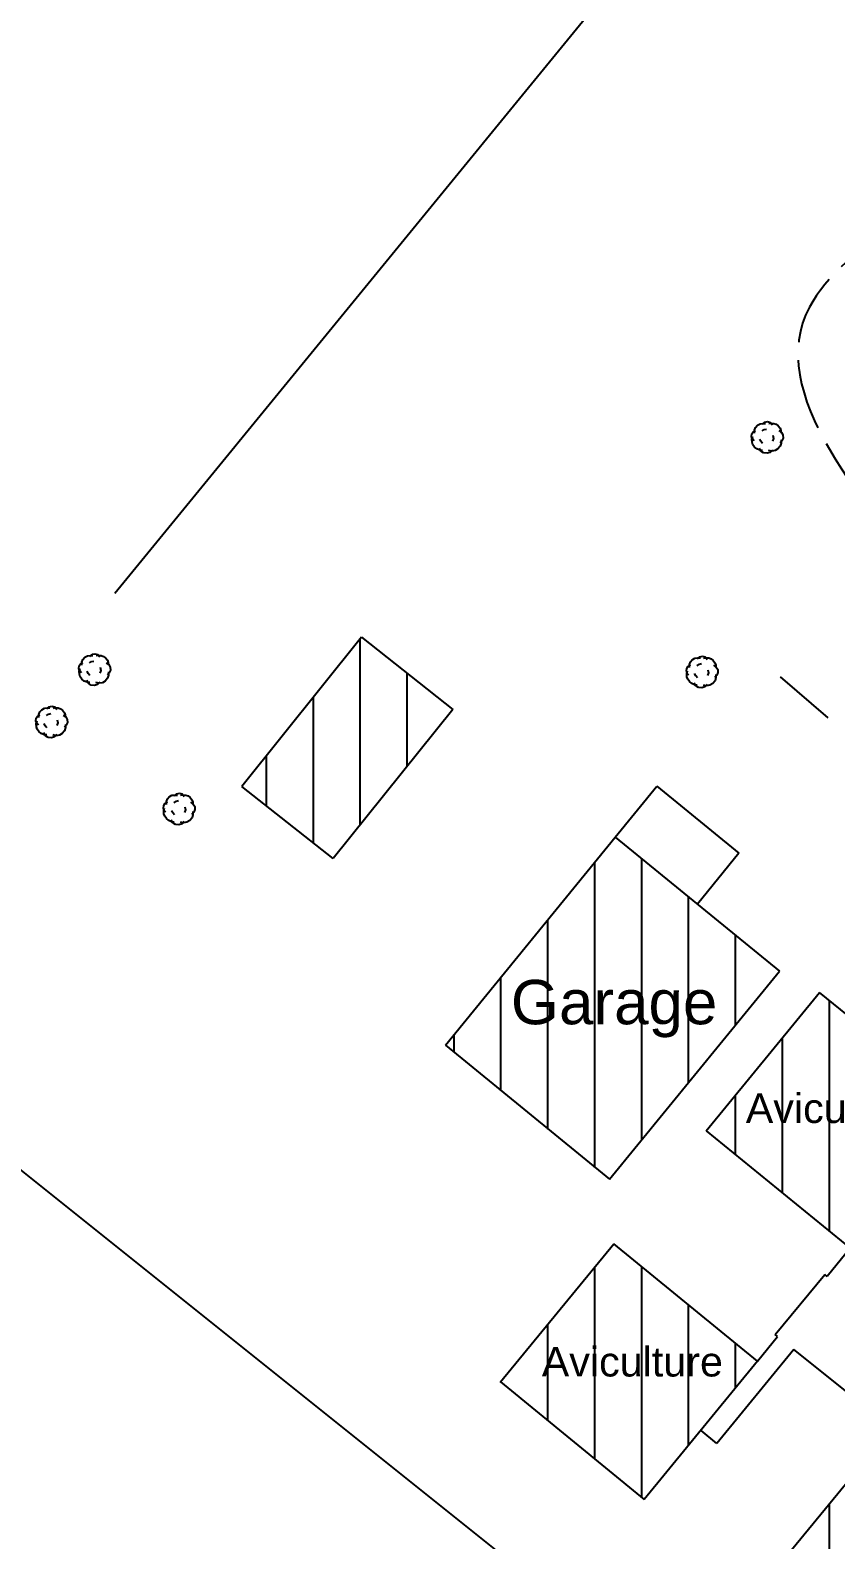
# Model space of a CAD drawing. Header units: metres. Extents: x 64 to 796628, y 142 to 671743.
# Drawn here: x 364020 to 364074.5, y 376009.7 to 376111.9 of the extents above; entities that cross this region are included whole.
import ezdxf

# ---------------------------------------------------------------- set-up
doc = ezdxf.new("R2010")
doc.units = ezdxf.units.M
doc.header["$LTSCALE"] = 2
doc.linetypes.add('ACAD_ISO02W100', pattern=[15, 12, -3])
doc.linetypes.add('AXES', pattern=[50.8, 31.75, -6.35, 6.35, -6.35])
for name, color, linetype in [('Arbres', 100, 'Continuous'), ('construction', 1, 'Continuous'), ('piste', 7, 'ACAD_ISO02W100'), ('toponemie', 7, 'Continuous')]:
    doc.layers.add(name, color=color, linetype=linetype)

# ---------------------------------------------------------------- blocks, each defined once
blk = doc.blocks.new('Arbre 1')
at = {"layer": 'Arbres'}
for p, q in [((-1.79, 0.85), (-1.77, 1.03)), ((-1.77, 1.03), (-1.67, 1.17)), ((-1.67, 1.17), (-1.52, 1.26)), ((-1.59, 1.28), (-1.52, 1.46)), ((-1.59, 1.08), (-1.59, 1.28)), ((-1.52, 1.46), (-1.39, 1.61)), ((-1.39, 1.61), (-1.21, 1.71)), ((-1.21, 1.71), (-1.03, 1.73)), ((-1.08, 1.23), (-0.93, 1.32)), ((-1.04, 1.67), (-0.89, 1.81)), ((-1.03, 1.73), (-0.84, 1.73)), ((-0.93, 1.32), (-0.77, 1.35)), ((-0.89, 1.81), (-0.7, 1.85)), ((-0.7, 1.85), (-0.51, 1.8)), ((-0.63, 1.72), (-0.46, 1.75)), ((-0.51, 1.8), (-0.38, 1.63)), ((-0.46, 1.75), (-0.28, 1.73)), ((-0.28, 1.73), (-0.12, 1.67)), ((-0.12, 1.67), (0.02, 1.57)), ((0.02, 1.57), (0.14, 1.41)), ((0.05, 1.24), (0.23, 1.12)), ((0.14, 1.41), (0.2, 1.26)), ((0.2, 1.26), (0.21, 1.08)), ((0.23, 1.12), (0.33, 0.95)), ((-1.73, 0.69), (-1.79, 0.85)), ((-1.77, 0.66), (-1.71, 0.85)), ((-1.75, 0.46), (-1.77, 0.66)), ((-1.7, 0.29), (-1.75, 0.46)), ((-1.62, 0.56), (-1.73, 0.69)), ((-1.58, 0.13), (-1.7, 0.29)), ((-1.43, 0), (-1.58, 0.13)), ((-1.23, -0.08), (-1.43, 0)), ((-1.15, -0.15), (-1.26, 0.06)), ((-1.16, 0.52), (-1.23, 0.67)), ((-1.04, 0.38), (-1.16, 0.52)), ((-0.3, 0.72), (-0.37, 0.54)), ((-0.34, 0.93), (-0.3, 0.72)), ((0, 0), (-0.2, -0.11)), ((0.15, 0.19), (0, 0)), ((0.27, 0.56), (0.12, 0.42)), ((0.21, 0.4), (0.15, 0.19)), ((0.21, 0.62), (0.21, 0.4)), ((0.34, 0.74), (0.27, 0.56)), ((0.33, 0.95), (0.34, 0.74)), ((-1.05, -0.1), (-1.23, -0.08)), ((-0.97, -0.27), (-1.15, -0.15)), ((-0.74, -0.29), (-0.97, -0.27)), ((-0.53, -0.23), (-0.74, -0.29)), ((-0.42, -0.15), (-0.64, -0.1)), ((-0.38, -0.07), (-0.53, -0.23)), ((-0.2, -0.11), (-0.42, -0.15))]:
    blk.add_line(p, q, dxfattribs=at)

msp = doc.modelspace()

# ---------------------------------------------------------------- hatches: boundary and pattern name
at = {"layer": 'construction'}
h = msp.add_hatch(dxfattribs=at)
h.set_pattern_fill('ANSI31', color=256, angle=45, style=0)
h.paths.add_polyline_path([(364048.09, 376043.2), (364059.59, 376057.28), (364070.7, 376048.21), (364059.19, 376034.13)])
h.paths.add_polyline_path([(364065.75, 376037.42), (364073.42, 376046.77), (364083.15, 376038.82), (364075.48, 376029.47)])
h.paths.add_polyline_path([(364069.22, 376021.82), (364059.49, 376029.77), (364051.82, 376020.42), (364061.55, 376012.47)])
h.paths.add_polyline_path([(364069.11, 376006.15), (364076.85, 376015.57), (364085.15, 376008.77), (364077.41, 375999.35)])
h.paths.add_polyline_path([(364083.18, 376023.25), (364091.44, 376016.46), (364099.11, 376025.81), (364090.85, 376032.6)])
h.paths.add_polyline_path([(364048.59, 376065.92), (364040.5, 376055.83), (364034.31, 376060.71), (364042.4, 376070.8)])
h.paths.add_polyline_path([(364051.77, 376048.37), (364066.85, 376048.37), (364066.85, 376042.94), (364051.77, 376042.94)], flags=25)
h.paths.add_polyline_path([(364067.92, 376040.44), (364081.08, 376040.44), (364081.08, 376037.41), (364067.92, 376037.41)], flags=25)
h.paths.add_polyline_path([(364054.11, 376023.29), (364067.27, 376023.29), (364067.27, 376020.26), (364054.11, 376020.26)], flags=25)
h.paths.add_polyline_path([(364071.16, 376009.87), (364084.32, 376009.87), (364084.32, 376006.83), (364071.16, 376006.83)], flags=25)
h.paths.add_polyline_path([(364085.02, 376026.53), (364098.18, 376026.53), (364098.18, 376023.49), (364085.02, 376023.49)], flags=25)

# ---------------------------------------------------------------- linework, layer by layer
at = {"linetype": 'AXES', "lineweight": 25}
msp.add_line((364130.29, 376201.53), (364003.9, 376047.11), dxfattribs=at)
at = {"color": 3}
msp.add_line((364074, 376065.35), (364070.78, 376068.13), dxfattribs=at)
for p, q in [((364074, 375991.09), (364003.9, 376047.11)), ((364075.48, 376029.47), (364073.94, 376027.56)), ((364070.4, 376023.64), (364073.77, 376027.69)), ((364069.22, 376021.82), (364070.57, 376023.5)), ((364071.68, 376022.61), (364066.47, 376016.26)), ((364066.47, 376016.26), (364065.39, 376017.14))]:
    msp.add_line(p, q)
at = {"color": 0}
for p, q in [((364073.94, 376027.56), (364073.77, 376027.69)), ((364070.57, 376023.5), (364070.4, 376023.64)), ((364082.1, 376014.25), (364071.68, 376022.61))]:
    msp.add_line(p, q, dxfattribs=at)
at = {"layer": 'construction'}
for p, q in [((364042.4, 376070.8), (364034.31, 376060.71)), ((364042.4, 376070.8), (364048.59, 376065.92)), ((364048.59, 376065.92), (364040.5, 376055.83)), ((364040.5, 376055.83), (364034.31, 376060.71)), ((364059.59, 376057.28), (364062.41, 376060.72)), ((364062.41, 376060.72), (364067.96, 376056.19)), ((364048.09, 376043.2), (364059.59, 376057.28)), ((364059.59, 376057.28), (364070.7, 376048.21)), ((364067.96, 376056.19), (364065.15, 376052.74)), ((364059.19, 376034.13), (364070.7, 376048.21)), ((364065.75, 376037.42), (364073.42, 376046.77)), ((364083.15, 376038.82), (364073.42, 376046.77)), ((364048.09, 376043.2), (364059.19, 376034.13)), ((364065.75, 376037.42), (364075.48, 376029.47)), ((364051.82, 376020.42), (364059.49, 376029.77)), ((364069.22, 376021.82), (364059.49, 376029.77)), ((364069.22, 376021.82), (364061.55, 376012.47)), ((364051.82, 376020.42), (364061.55, 376012.47)), ((364069.11, 376006.15), (364076.85, 376015.57))]:
    msp.add_line(p, q, dxfattribs=at)
at = {"layer": 'piste', "color": 0, "linetype": 'ACAD_ISO02W100', "lineweight": 25, "ltscale": 0.2}
msp.add_spline([(364078.54, 376098.98), (364072.73, 376093.14), (364082.52, 376072.69)], degree=3, dxfattribs=at)

# ---------------------------------------------------------------- block references
at = {"color": 3}
for p in [(364070.6, 376083.54), (364025.07, 376067.84), (364066.19, 376067.67), (364022.16, 376064.29), (364030.79, 376058.4)]:
    msp.add_blockref('Arbre 1', p, dxfattribs=at)

# ---------------------------------------------------------------- texts
at = {"layer": 'toponemie', "width": 19.2202, "attachment_point": 1}
for s, insert, char_height in [('\\pt12,15;{\\fArial|b0|i0|c0|p34;Garage}', (364052.52, 376047.62), 3), ('\\pt8,10;{\\fArial|b0|i0|c0|p34;Aviculture}', (364068.42, 376039.94), 2), ('\\pt8,10;{\\fArial|b0|i0|c0|p34;Aviculture}', (364054.61, 376022.79), 2)]:
    msp.add_mtext(s, dxfattribs=dict(at, insert=insert, char_height=char_height))

doc.saveas('drawing.dxf')
